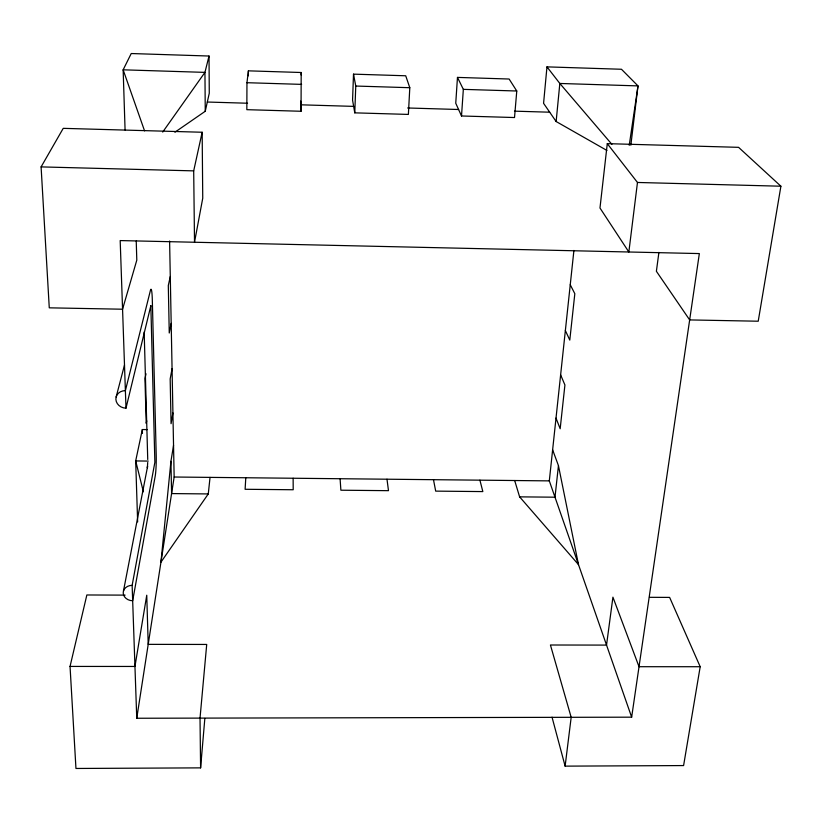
<?xml version="1.0" encoding="UTF-8"?>
<svg xmlns="http://www.w3.org/2000/svg" width="822" height="822" viewBox="0 0 822 822"><rect width="100%" height="100%" fill="white"/><g stroke="black" fill="none" stroke-linecap="round" stroke-linejoin="round"><path stroke-width="1.23" d="M246.96 82.703L246.836 109.675L301.047 111.268L301.191 72.5L248.398 70.846L246.96 82.703L301.612 84.378M248.378 75.829L248.398 70.846M301.14 74.987L301.191 72.5M147.713 462.478L147.385 467.461L123.464 591.039M353.511 74.144L352.566 100.13L354.775 112.85L408.38 114.422L409.798 87.707L405.719 75.778L353.511 74.144L355.762 86.043L354.775 112.85M245.788 477.757L245.11 489.285L293.197 489.748L293.135 478.24M457.474 77.402L455.748 103.233L461.512 115.984L514.521 117.536L516.771 91.006L509.126 79.025L457.474 77.402L463.341 89.362L461.512 115.984M125.088 595.128L86.855 594.974L70.045 666.426L75.953 768.467L200.599 767.871L204.842 718.418M630.844 145.206L637.995 85.899L621.473 69.264L546.969 66.87L543.578 103.325L556.134 121.522L606.924 150.447M556.134 121.522L559.833 83.464L546.969 66.87M173.545 445.298L170.935 461.327L160.948 562.156L208.274 493.93L210.042 477.387M150.847 305.671L154.865 462.303L132.137 585.367L136.75 718.253L631.656 717.174L549.312 480.88L573.91 250.463M552.62 449.819L558.446 465.622L554.994 497.197L519.617 496.858L514.675 480.521M607.283 143.645L599.978 208.007L628.851 251.994L637.471 182.463L607.283 143.645L738.577 147.333L780.9 186.214L758.223 321.217L689.658 319.922L656.388 271.281L658.905 252.405M565.125 766.135L571.177 717.308L550.432 645.003L606.533 645.095L612.924 597.162L639.023 666.704L700.19 666.724L683.596 765.57L565.125 766.135L552.035 717.195M631.656 717.174L699.347 253.577L120.187 240.579L125.992 408.164A9.843 8.713 11.3 0 1 115.881 399.266A9.843 8.713 11.3 0 1 125.386 390.645L150.457 290.3A16.419 1.51 -89.4 0 1 152.306 299.65L156.211 455.039A15.618 1.356 -88.8 0 1 155.224 476.01L132.671 600.738A9.196 7.665 5.4 0 1 123.218 593.011A9.196 7.665 5.4 0 1 132.137 585.367M629.231 145.33L637.995 85.899L559.833 83.464L611.917 144.364M136.75 718.253L174.151 477.017L169.599 241.041M172.918 412.901L171.068 423.69L170.175 378.932L172.065 368.698M171.192 323.354L169.25 333.002L168.305 285.501L170.288 276.49M146.737 420.864L146.213 423.361L144.949 378.541L146.018 373.794M147.323 429.598L142.329 429.536L135.681 460.937L137.644 521.949M202.161 132.25L202.746 198.194L194.516 242.254L193.694 170.873L202.161 132.25L63.232 128.345L41.1 166.897L49.269 307.829L122.56 309.216L136.801 260.142L136.236 241.052M174.911 132.219L205.253 111.268L209.271 93.235L209.024 56.03L131.222 53.533L123.146 69.819L125.078 130.01M125.992 408.164L150.847 305.671M209.024 56.03L204.945 72.377L205.253 111.268M116.128 397.026L124.512 364.968M162.705 132.065L204.945 72.377L123.146 69.819L144.559 130.873M70.045 666.426L134.952 666.457L146.748 595.22L148.207 644.356L206.712 644.448L200.023 718.12L200.599 767.871M649.472 597.317L669.632 597.399L700.19 666.724M174.151 477.017L549.312 480.88M208.274 493.93L171.582 493.58L170.935 461.327M148.268 461.08L135.681 460.937L143.388 491.792M41.1 166.897L193.694 170.873M637.471 182.463L780.9 186.214M207.308 102.031L247.566 103.233M300.852 104.815L353.655 106.377M407.63 107.98L458.584 109.501M514.48 111.155L549.702 112.203M355.762 86.043L409.798 87.707M463.341 89.362L516.771 91.006M519.617 496.858L578.483 564.611L558.446 465.622M570.242 284.741L574.825 293.701L569.79 340.092L565.361 330.536M560.625 374.863L564.919 384.984L560.172 428.755L556.011 418.1M479.914 480.161L482.833 491.587L435.691 491.124L433.482 479.688M386.987 479.205L388.487 490.672L340.883 490.21L340.092 478.723M300.729 101.065L301.047 111.268M142.329 429.536L142.442 433.389M144.179 332.057L147.734 459.498M147.528 466.321L147.374 467.882L147.549 466.413"/></g></svg>
